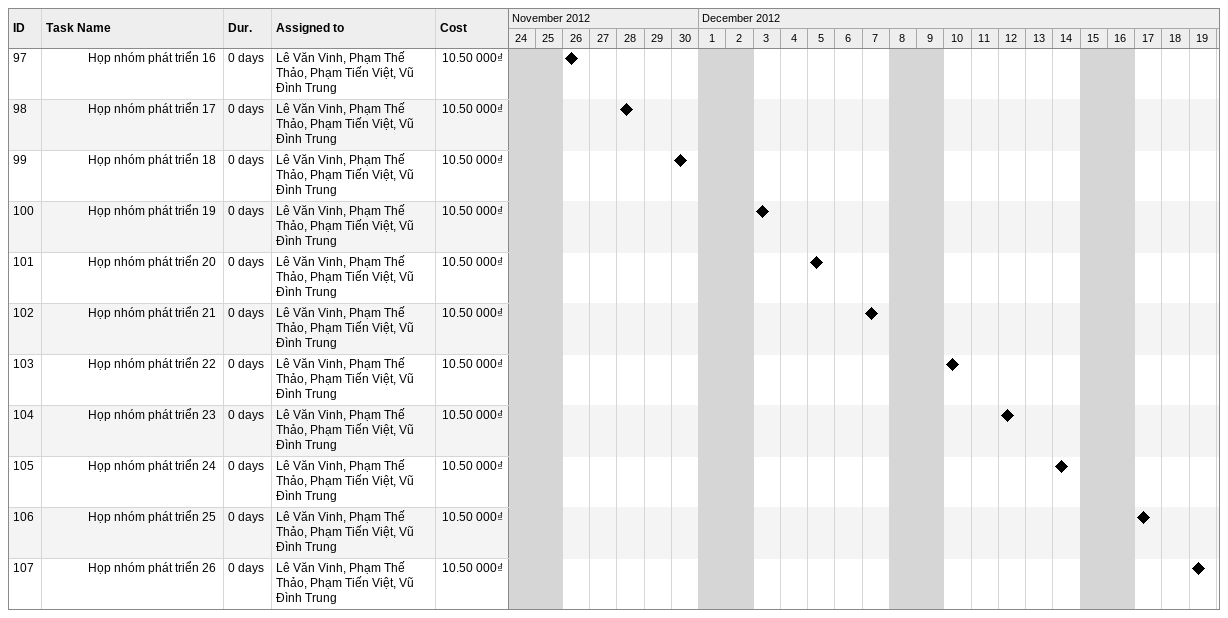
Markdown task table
| ID | Level | Task | Duration | Start | Finish | Resources | Cost (000₫) |
|---|---|---|---|---|---|---|---|
| 97 | 4 | Họp nhóm phát triển 16 | 0d | 2012-11-26 | 2012-11-26 | Lê Văn Vinh, Phạm Thế Thảo, Phạm Tiến Việt, Vũ Đình Trung | 10.50 |
| 98 | 4 | Họp nhóm phát triển 17 | 0d | 2012-11-28 | 2012-11-28 | Lê Văn Vinh, Phạm Thế Thảo, Phạm Tiến Việt, Vũ Đình Trung | 10.50 |
| 99 | 4 | Họp nhóm phát triển 18 | 0d | 2012-11-30 | 2012-11-30 | Lê Văn Vinh, Phạm Thế Thảo, Phạm Tiến Việt, Vũ Đình Trung | 10.50 |
| 100 | 4 | Họp nhóm phát triển 19 | 0d | 2012-12-03 | 2012-12-03 | Lê Văn Vinh, Phạm Thế Thảo, Phạm Tiến Việt, Vũ Đình Trung | 10.50 |
| 101 | 4 | Họp nhóm phát triển 20 | 0d | 2012-12-05 | 2012-12-05 | Lê Văn Vinh, Phạm Thế Thảo, Phạm Tiến Việt, Vũ Đình Trung | 10.50 |
| 102 | 4 | Họp nhóm phát triển 21 | 0d | 2012-12-07 | 2012-12-07 | Lê Văn Vinh, Phạm Thế Thảo, Phạm Tiến Việt, Vũ Đình Trung | 10.50 |
| 103 | 4 | Họp nhóm phát triển 22 | 0d | 2012-12-10 | 2012-12-10 | Lê Văn Vinh, Phạm Thế Thảo, Phạm Tiến Việt, Vũ Đình Trung | 10.50 |
| 104 | 4 | Họp nhóm phát triển 23 | 0d | 2012-12-12 | 2012-12-12 | Lê Văn Vinh, Phạm Thế Thảo, Phạm Tiến Việt, Vũ Đình Trung | 10.50 |
| 105 | 4 | Họp nhóm phát triển 24 | 0d | 2012-12-14 | 2012-12-14 | Lê Văn Vinh, Phạm Thế Thảo, Phạm Tiến Việt, Vũ Đình Trung | 10.50 |
| 106 | 4 | Họp nhóm phát triển 25 | 0d | 2012-12-17 | 2012-12-17 | Lê Văn Vinh, Phạm Thế Thảo, Phạm Tiến Việt, Vũ Đình Trung | 10.50 |
| 107 | 4 | Họp nhóm phát triển 26 | 0d | 2012-12-19 | 2012-12-19 | Lê Văn Vinh, Phạm Thế Thảo, Phạm Tiến Việt, Vũ Đình Trung | 10.50 |
